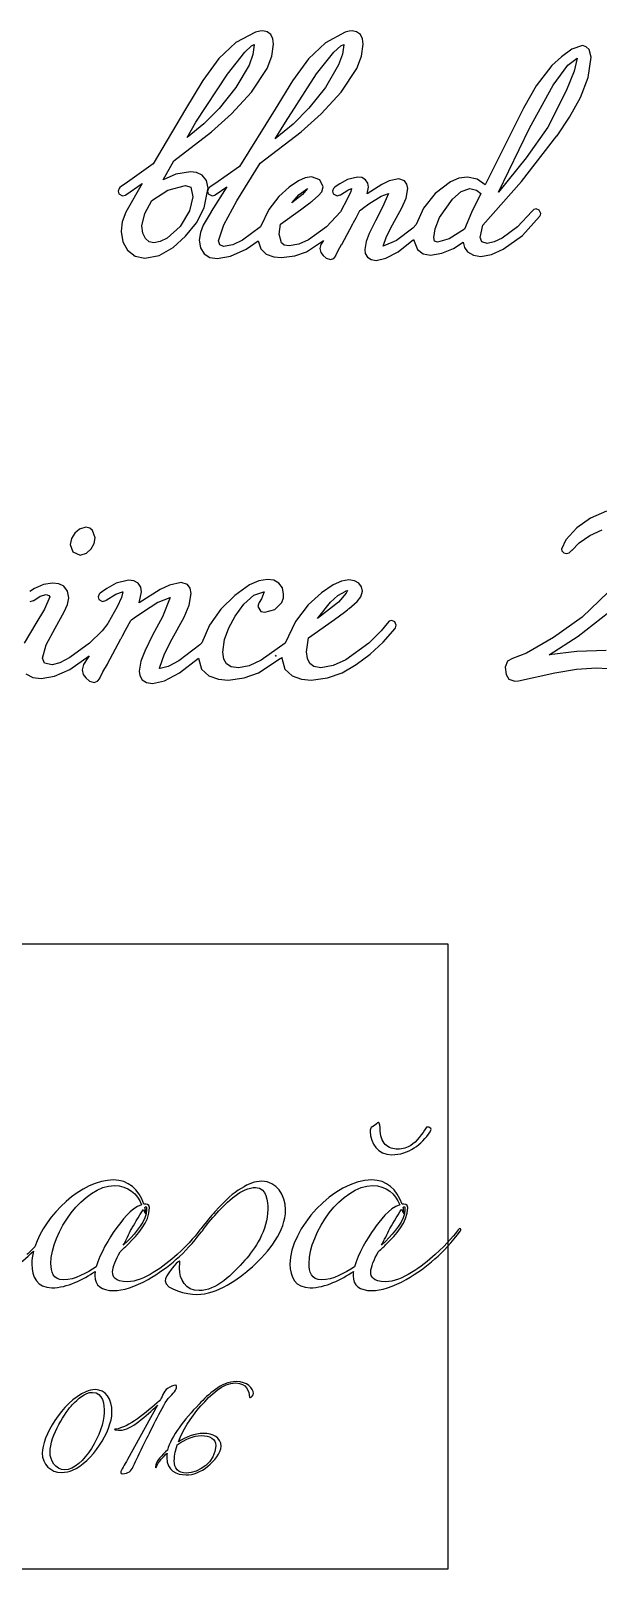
# Model space of a CAD drawing. Extents: x 22 to 207, y 150 to 255.
# Drawn here: x 74.4 to 101.6, y 181.3 to 254.9 of the extents above; entities that cross this region are included whole.
import ezdxf

# ---------------------------------------------------------------- set-up
doc = ezdxf.new("R2010")
doc.units = 0
doc.layers.add('Layer_1', color=7, linetype='CONTINUOUS')

msp = doc.modelspace()

# ---------------------------------------------------------------- linework, layer by layer
at = {"layer": 'Layer_1', "color": 7}
for points in [[(85.520499, 254.917469), (85.378284, 254.902034), (85.177644, 254.845813), (84.236718, 254.349717), (83.423675, 253.591798), (82.651425, 252.54063), (81.831214, 251.164244), (81.829563, 251.16204), (80.285607, 248.545422), (78.945051, 247.600088), (78.942297, 247.598434), (78.77252, 247.481024), (78.688737, 247.414326), (78.647948, 247.372436), (78.598339, 247.240144), (78.633616, 247.116672), (78.813863, 247.02517), (78.954974, 247.059344), (78.968755, 247.067063), (79.753133, 247.616073), (78.968202, 246.238035), (78.968202, 246.237482), (78.795674, 245.774463), (78.743308, 245.323567), (78.743858, 245.319159), (78.830399, 244.826371), (79.059704, 244.417922), (79.422955, 244.137904), (79.888182, 244.034275), (80.57224, 244.171528), (81.235903, 244.552968), (81.237006, 244.554072), (81.833971, 245.097019), (82.344949, 245.732019), (82.712608, 246.449702), (82.880731, 247.23849), (82.915455, 247.116672), (83.095702, 247.02517), (83.236813, 247.059344), (83.250594, 247.067063), (83.799604, 247.449604), (83.053812, 246.265044), (83.051055, 246.260082), (82.678434, 245.616813), (82.541731, 245.270651), (82.487714, 244.902991), (82.543938, 244.536433), (82.717569, 244.249799), (82.996484, 244.075617), (83.342096, 244.019943), (83.9793, 244.129635), (84.725645, 244.465877), (84.727852, 244.466981), (85.296705, 244.872122), (85.422935, 244.483516), (85.690826, 244.227202), (86.054077, 244.097114), (86.424493, 244.062937), (87.053979, 244.144519), (87.6074, 244.343508), (87.611811, 244.345713), (88.426507, 244.884799), (88.301381, 244.688567), (88.252873, 244.496744), (88.301932, 244.302716), (88.413277, 244.159951), (88.553838, 244.034275), (88.758889, 243.976397), (88.914331, 244.028763), (89.011895, 244.151685), (89.018511, 244.166016), (89.133714, 244.396975), (89.295772, 244.690772), (89.300183, 244.69849), (89.808403, 245.642171), (89.816672, 245.662014), (89.816672, 245.663117), (89.817222, 245.663117), (89.817773, 245.664218), (89.824388, 245.676895), (89.862973, 245.749105), (89.985342, 245.972899), (90.171103, 246.313549), (90.195355, 246.337253), (90.293472, 246.415525), (90.599395, 246.633256), (91.179825, 247.002019), (91.183686, 247.004223), (91.530399, 247.138719), (91.255342, 246.475057), (90.914691, 245.825725), (90.914141, 245.824622), (90.615934, 245.218284), (90.467104, 244.837397), (90.40151, 244.452647), (90.429072, 244.26358), (90.530494, 244.087742), (90.713498, 243.970885), (90.950519, 243.932852), (91.415195, 244.034825), (91.992868, 244.338547), (91.994522, 244.339648), (92.737562, 244.934408), (92.930486, 244.450993), (93.202235, 244.251453), (93.550605, 244.179797), (94.086937, 244.274053), (94.643662, 244.501705), (94.644216, 244.501705), (95.102274, 244.80267), (95.173933, 244.54966), (95.320556, 244.341855), (95.60002, 244.17759), (95.946186, 244.121919), (96.458264, 244.208459), (97.026566, 244.465877), (97.02767, 244.466981), (97.947096, 245.124028), (98.765651, 246.024715), (98.78329, 246.053377), (98.80644, 246.105743), (98.818017, 246.180707), (98.752423, 246.333395), (98.603043, 246.395682), (98.484532, 246.363711), (98.390273, 246.269452), (97.711728, 245.537438), (97.711175, 245.537438), (97.710075, 245.535784), (96.968688, 245.000556), (96.585044, 244.813143), (96.250455, 244.740381), (95.998549, 244.813693), (95.928547, 245.019298), (96.055877, 245.611855), (97.896937, 247.709779), (99.597436, 249.89259), (99.597986, 249.893693), (100.191093, 250.785561), (100.714198, 251.720422), (101.086268, 252.683395), (101.22793, 253.657392), (101.143593, 254.023398), (101.000278, 254.155689), (100.809558, 254.206402), (100.309604, 254.035525), (100.3074, 254.033871), (99.805242, 253.676685), (99.358207, 253.255005), (98.604697, 252.278801), (97.995605, 251.221021), (97.478562, 250.199066), (97.478012, 250.197966), (96.160607, 247.549925), (95.775309, 247.815612), (95.321659, 247.919792), (94.903284, 247.860813), (94.499797, 247.697101), (93.768333, 247.138169), (93.209951, 246.424897), (92.856623, 245.643272), (92.696219, 245.474048), (91.9168, 244.879287), (91.288966, 244.615808), (91.447716, 245.075519), (91.736553, 245.638863), (91.736553, 245.639414), (92.183037, 246.453007), (92.375965, 246.914925), (92.458094, 247.370782), (92.416754, 247.584102), (92.304306, 247.739545), (92.025391, 247.832701), (91.56678, 247.732379), (91.215656, 247.56591), (91.211798, 247.563706), (90.517266, 247.115568), (90.585064, 247.42921), (90.552544, 247.621034), (90.444506, 247.78805), (90.266464, 247.889475), (90.050386, 247.919792), (89.569727, 247.805689), (89.207027, 247.598434), (89.037253, 247.481024), (88.953467, 247.414326), (88.913231, 247.372436), (88.863068, 247.240144), (88.896692, 247.119426), (89.078043, 247.02517), (89.219704, 247.059897), (89.241754, 247.072575), (89.594532, 247.296919), (89.775329, 247.370782), (89.73509, 247.228567), (89.576893, 246.887366), (89.236793, 246.260082), (88.565411, 245.535784), (87.704964, 244.914565), (87.241944, 244.704552), (86.787742, 244.624077), (86.548516, 244.662659), (86.413467, 244.765738), (86.30543, 245.178598), (86.376535, 245.666975), (87.326831, 246.353789), (87.707721, 246.633256), (87.824028, 246.720347), (87.859856, 246.747909), (87.880252, 246.764995), (88.194444, 247.033989), (88.342171, 247.21644), (88.410519, 247.457873), (88.251219, 247.791358), (87.847178, 247.934123), (87.548971, 247.881757), (87.232022, 247.735134), (87.228164, 247.73348), (86.788295, 247.433619), (86.289444, 246.982726), (85.807132, 246.3593), (85.417423, 245.5424), (85.413012, 245.537991), (84.553668, 244.905746), (84.090645, 244.682505), (83.646919, 244.595411), (83.46998, 244.672582), (83.412101, 244.859444), (83.664007, 245.636106), (84.284123, 246.779326), (84.284673, 246.78043), (84.28688, 246.784287), (85.39813, 248.579596), (87.352739, 250.074493), (87.35329, 250.074493), (88.312405, 250.944861), (89.269866, 251.985005), (90.017865, 253.117752), (90.241106, 253.699285), (90.322135, 254.281368), (90.292369, 254.536579), (90.190947, 254.742184), (90.014007, 254.874475), (89.802341, 254.917469), (89.659576, 254.902034), (89.458933, 254.845813), (88.51966, 254.342551), (87.715437, 253.576363), (86.949799, 252.527953), (86.114709, 251.167551), (86.114709, 251.167001), (84.409249, 248.416438), (83.226893, 247.600088), (83.224136, 247.598434), (83.054362, 247.481024), (82.970576, 247.414326), (82.929786, 247.372436), (82.881831, 247.244002), (82.904982, 247.385113), (82.830018, 247.757734), (82.627171, 248.012948), (82.353215, 248.13642), (82.065481, 248.166736), (81.359925, 248.054287), (80.757999, 247.785296), (81.265118, 248.69866), (83.070898, 250.074493), (83.071451, 250.074493), (84.030563, 250.944861), (84.988575, 251.985005), (85.736577, 253.117752), (85.959817, 253.699285), (86.040846, 254.281368), (86.01053, 254.536579), (85.909105, 254.742184), (85.732166, 254.874475), (85.520499, 254.917469), (85.520499, 254.917469)], [(85.114254, 254.262076), (85.117009, 254.237822), (85.050314, 253.786376), (84.865656, 253.278706), (84.237271, 252.19998), (83.437456, 251.201728), (82.697726, 250.457588), (81.904527, 249.809357), (82.324002, 250.538063), (82.326206, 250.541371), (83.830473, 252.848207), (84.661155, 253.894964), (84.990782, 254.199236), (85.114254, 254.262076), (85.114254, 254.262076)], [(89.395543, 254.26428), (89.39885, 254.237822), (89.332153, 253.791888), (89.146944, 253.286975), (88.51856, 252.210453), (87.718745, 251.208894), (86.977911, 250.455934), (86.113056, 249.749825), (86.606394, 250.539167), (86.608048, 250.541371), (88.090265, 252.849861), (88.917639, 253.894964), (89.252227, 254.197582), (89.395543, 254.26428), (89.395543, 254.26428)], [(100.563164, 253.604475), (100.416541, 252.977191), (100.037305, 252.040126), (99.154257, 250.310965), (98.121281, 248.839771), (96.79616, 247.189432), (98.276723, 250.251433), (99.413328, 252.312425), (100.119987, 253.273194), (100.563164, 253.604475), (100.563164, 253.604475)], [(81.81964, 247.519609), (82.082569, 247.42921), (82.185095, 246.965088), (82.014771, 246.296464), (81.56608, 245.559488), (80.948169, 244.99284), (80.621849, 244.829128), (80.309311, 244.770147), (80.092132, 244.820859), (79.916294, 244.974097), (79.788964, 245.231515), (79.740455, 245.585396), (79.88322, 246.177953), (80.21009, 246.801376), (80.982343, 247.290303), (81.81964, 247.519609), (81.81964, 247.519609)], [(87.665828, 247.366924), (87.426049, 247.081944), (86.913421, 246.679558), (87.27171, 247.082495), (87.665828, 247.366924), (87.665828, 247.366924)], [(95.424185, 247.37409), (95.740581, 247.297469), (95.952248, 247.128799), (95.506867, 246.224805), (95.175036, 245.422235), (94.434203, 244.965278), (93.88519, 244.798812), (93.738567, 244.843459), (93.708251, 245.019848), (93.771641, 245.439324), (93.978897, 245.981718), (93.98, 245.983925), (94.591849, 246.865869), (95.021245, 247.231325), (95.424185, 247.37409), (95.424185, 247.37409)], [(101.95884, 231.927935), (101.200368, 231.603269), (100.542217, 231.12812), (100.02187, 230.558714), (100.02187, 230.558164), (99.818472, 230.119395), (99.836661, 230.027896), (99.927613, 229.930882), (100.048881, 229.907178), (100.182827, 229.945764), (100.305746, 230.059313), (100.300784, 230.052148), (100.657423, 230.412091), (101.176116, 230.773688), (101.751034, 231.041029)], [(77.060448, 231.162297), (76.758382, 231.075756), (76.527973, 230.872356), (76.372531, 230.6199), (76.312999, 230.340985), (76.434817, 229.983246), (76.783187, 229.833315), (77.090764, 229.92151), (77.316762, 230.128215), (77.460077, 230.381775), (77.512443, 230.654627), (77.385664, 231.007955), (77.242899, 231.120404), (77.060448, 231.162297), (77.060448, 231.162297)], [(74.19027, 224.14312), (74.51659, 223.977757), (74.917873, 223.923737), (75.567757, 224.030121), (76.298117, 224.353133), (76.299218, 224.353686), (77.219748, 225.010733), (77.16187, 224.911515), (76.950756, 224.591811), (76.87634, 224.338251), (76.933117, 224.122726), (77.063202, 223.9524), (77.230221, 223.805777), (77.457873, 223.739079), (77.618277, 223.791996), (77.72411, 223.927045), (77.730725, 223.940826), (77.880103, 224.240687), (78.087911, 224.617716), (78.091769, 224.624882), (78.738346, 225.824879), (78.746615, 225.845273), (78.746615, 225.846376), (78.759293, 225.867873), (78.808351, 225.961029), (78.963794, 226.246008), (79.211842, 226.698555), (79.245466, 226.727217), (79.373346, 226.828092), (79.764159, 227.107557), (80.509951, 227.579949), (80.513259, 227.582703), (81.085972, 227.802639), (81.085972, 227.796024), (80.725478, 226.881008), (80.255291, 226.004023), (80.254187, 226.002369), (79.876055, 225.232323), (79.690846, 224.753868), (79.609817, 224.283681), (79.641237, 224.062091), (79.75589, 223.861451), (79.965903, 223.727505), (80.245921, 223.683408), (80.814223, 223.809084), (81.538521, 224.189974), (81.541276, 224.191075), (82.441963, 224.891672), (82.592994, 224.380144), (82.947978, 224.051618), (83.403282, 223.891767), (83.867405, 223.849874), (84.635247, 223.951299), (85.31269, 224.200998), (85.313794, 224.201548), (86.347873, 224.887814), (86.36, 224.888915), (86.380947, 224.89553), (86.403547, 224.904349), (86.422286, 224.915923), (86.444336, 224.931358), (86.447091, 224.933562), (86.441029, 224.893326), (86.58269, 224.380144), (86.93216, 224.049964), (87.37589, 223.891767), (87.835051, 223.849874), (88.620535, 223.951299), (89.31341, 224.199344), (89.317822, 224.201548), (89.991957, 224.596769), (90.656723, 225.090108), (91.285658, 225.668884), (91.851757, 226.319318), (91.869395, 226.347431), (91.895303, 226.406409), (91.906327, 226.481926), (91.84349, 226.630756), (91.69466, 226.693593), (91.575049, 226.662173), (91.475278, 226.560201), (91.193056, 226.213485), (90.599949, 225.615417), (89.494761, 224.816155), (88.893385, 224.544956), (88.29642, 224.440777), (87.968447, 224.495898), (87.773315, 224.644727), (87.660316, 224.881199), (87.621731, 225.207518), (87.717644, 225.865118), (88.946855, 226.751471), (89.43082, 227.107006), (89.577994, 227.217248), (89.622644, 227.251975), (89.657922, 227.281188), (90.04267, 227.611368), (90.220159, 227.829648), (90.299534, 228.106908), (90.251579, 228.311409), (90.118187, 228.485044), (89.910928, 228.606312), (89.644691, 228.65151), (89.284748, 228.587569), (88.892834, 228.406769), (88.890077, 228.404015), (88.330594, 228.023675), (87.696698, 227.450411), (87.085399, 226.656661), (86.595921, 225.614866), (85.450494, 224.796862), (84.878884, 224.53724), (84.366806, 224.440226), (84.01017, 224.49204), (83.789684, 224.6326), (83.662353, 224.858048), (83.618256, 225.188776), (83.699285, 225.799522), (83.894964, 226.347431), (83.896067, 226.349635), (84.204198, 226.907464), (84.619262, 227.482382), (85.093308, 227.913434), (85.5668, 228.079349), (85.589951, 228.075491), (85.46207, 227.733187), (85.356237, 227.561757), (85.31269, 227.485689), (85.28127, 227.367729), (85.431754, 227.135118), (85.622474, 227.100941), (86.10644, 227.233786), (86.437171, 227.555144), (86.511584, 227.780039), (86.517647, 227.959185), (86.459218, 228.259046), (86.293302, 228.491106), (86.045808, 228.626705), (85.751458, 228.669702), (85.751458, 228.669702)], [(85.751458, 228.669702), (85.340252, 228.604105), (84.88991, 228.406769), (84.886049, 228.404565), (84.181597, 227.897449), (83.522896, 227.240952), (82.974987, 226.47421), (82.60457, 225.639118), (82.510864, 225.5399), (81.508202, 224.773711), (80.997227, 224.504167), (80.615784, 224.403295), (80.587675, 224.405499), (80.587675, 224.412665), (80.823593, 225.101132), (81.192909, 225.822675), (81.193459, 225.823225), (81.759007, 226.8551), (82.000437, 227.43553), (82.101862, 227.996116), (82.055008, 228.243611), (81.929331, 228.417796), (81.613485, 228.521975), (81.054552, 228.396849), (80.611376, 228.189041), (80.607518, 228.186836), (79.604306, 227.539159), (79.719509, 228.069426), (79.682577, 228.292119), (79.560208, 228.481186), (79.357361, 228.596389), (79.101597, 228.632217), (78.515656, 228.491106), (78.063107, 228.233688), (77.848686, 228.085965), (77.74671, 228.005486), (77.700959, 227.959185), (77.652451, 227.829648), (77.686075, 227.707279), (77.864118, 227.617981), (78.016255, 227.654362), (78.037202, 227.66704), (78.491402, 227.955877), (78.806147, 228.079349), (78.834257, 228.069426), (78.758189, 227.795473), (78.557549, 227.361667), (78.135316, 226.582248), (78.115473, 226.560201), (77.833251, 226.212935), (77.240144, 225.614866), (76.300872, 224.924743), (75.81856, 224.679452), (75.454205, 224.5874), (75.081034, 224.660713), (74.982366, 224.892773), (75.167022, 225.537695), (75.587047, 226.330895), (76.024161, 227.108107), (76.176849, 227.460334), (76.238585, 227.792716), (76.182361, 228.11187), (76.013688, 228.342279), (75.762335, 228.456932), (75.472397, 228.485044), (75.033629, 228.430473), (74.600373, 228.233688), (74.598719, 228.232588), (74.596515, 228.232034), (74.384848, 228.085965)], [(74.400833, 227.617431), (74.553521, 227.654362), (74.57171, 227.665386), (74.87543, 227.866579), (75.157652, 227.950365), (75.286636, 227.90241), (75.334041, 227.829648), (75.08875, 227.239848), (74.661008, 226.560201), (74.659905, 226.557994), (74.109792, 225.619275)], [(89.570278, 228.137778), (89.511299, 228.013202), (89.150802, 227.584357), (88.145936, 226.795018), (88.758889, 227.58491), (89.115525, 227.895242), (89.489799, 228.111319), (89.501376, 228.116281), (89.570278, 228.137778), (89.570278, 228.137778)], [(102.040422, 228.049033), (100.795226, 226.865574), (99.436479, 225.88937), (98.13947, 225.139717), (98.136162, 225.138616), (97.475808, 224.878992), (97.236579, 224.754419), (97.121926, 224.467785), (97.164923, 224.117215), (97.294457, 223.901687), (97.574475, 223.794203), (97.759131, 223.821211), (99.499318, 224.194936), (100.526232, 224.367464), (101.489205, 224.440226), (102.006245, 224.401091)], [(101.951124, 225.270355), (100.545525, 225.210273), (99.222608, 225.05428), (100.616631, 225.953313), (100.617734, 225.954414), (102.071289, 227.097083)], [(86.135656, 225.043256), (86.142822, 225.029475), (86.163215, 224.987032), (86.15991, 224.987582), (86.135656, 225.043256), (86.135656, 225.043256)], [(91.046433, 202.683207), (91.046433, 202.683207)], [(78.426908, 199.666407), (78.426908, 199.666407)], [(90.733894, 199.934298), (90.733894, 199.934298)], [(90.778542, 199.666407), (90.778542, 199.666407)], [(79.94661, 198.66099), (79.94661, 198.66099)], [(92.29769, 198.66099), (92.29769, 198.66099)], [(79.052539, 197.007343), (78.851345, 196.80615)], [(91.404172, 197.007343), (91.202978, 196.80615)], [(81.336775, 190.116602), (81.336775, 190.116602)], [(84.256564, 190.284722), (84.256564, 190.284722)], [(77.37464, 189.770437), (77.37464, 189.770437)], [(77.514648, 189.901628), (77.514648, 189.901628)], [(80.4857, 189.153076), (79.054743, 186.562917)], [(82.58252, 187.703382), (82.58252, 187.703382)]]:
    msp.add_lwpolyline(points, dxfattribs=at)
at = {"layer": 'Layer_1', "color": 1}
msp.add_lwpolyline([(44.466064, 211.223238), (94.381241, 211.223238), (94.381241, 181.30806), (44.466064, 181.30806), (44.466064, 211.223238)], close=True, dxfattribs=at)
at = {"layer": 'Layer_1', "color": 7}
for points in [[(90.711294, 202.437366), (90.666604, 202.415014), (90.666646, 202.32581), (90.666646, 202.25877)], [(91.046433, 202.683207), (91.001743, 202.683207), (90.979447, 202.593788), (90.711294, 202.437366)], [(91.135731, 202.370118), (91.135731, 202.437155), (91.135818, 202.683207), (91.046433, 202.683207)], [(93.415005, 202.459414), (93.370313, 202.459414), (93.348054, 202.459459), (93.325707, 202.414766)], [(93.571548, 202.348068), (93.571548, 202.415105), (93.482044, 202.459414), (93.415005, 202.459414)], [(90.666646, 202.25877), (90.666646, 201.677777), (91.024281, 201.141458), (91.69466, 201.141458)], [(91.381572, 201.63259), (91.22515, 201.789012), (91.135731, 202.079619), (91.135731, 202.370118)], [(91.69466, 201.141458), (92.499118, 201.141458), (93.124672, 201.632833), (93.526901, 202.236173)], [(93.325707, 202.414766), (93.191632, 202.168962), (92.856589, 201.744364), (92.610782, 201.587942)], [(93.526901, 202.236173), (93.571591, 202.303212), (93.571548, 202.325722), (93.571548, 202.348068)], [(91.985152, 201.409349), (91.761691, 201.409349), (91.537993, 201.476168), (91.381572, 201.63259)], [(92.610782, 201.587942), (92.45436, 201.476213), (92.20861, 201.409349), (91.985152, 201.409349)], [(78.382261, 199.934298), (76.852323, 199.934298), (75.120204, 198.258798), (74.619115, 196.727878)], [(75.388061, 195.934678), (75.388061, 197.409513), (76.952077, 199.666407), (78.426908, 199.666407)], [(79.834715, 198.772335), (79.58891, 199.487408), (79.097333, 199.934298), (78.382261, 199.934298)], [(78.426908, 199.666407), (79.074941, 199.666407), (79.521702, 199.264243), (79.722816, 198.750285)], [(84.488624, 199.532461), (84.086398, 199.286654), (83.796014, 199.01849), (83.237366, 198.415147)], [(83.326661, 198.347899), (83.818273, 198.8842), (84.511123, 199.577109), (85.181502, 199.577109)], [(85.471993, 199.8676), (85.11446, 199.8676), (84.868506, 199.755919), (84.488624, 199.532461)], [(85.181502, 199.577109), (85.717806, 199.577109), (85.762482, 198.884578), (85.762482, 198.527045)], [(86.611353, 198.504444), (86.611353, 199.219514), (86.187066, 199.8676), (85.471993, 199.8676)], [(90.733894, 199.934298), (88.92387, 199.934298), (86.823019, 197.588027), (86.823019, 195.912078)], [(87.739141, 195.934678), (87.739141, 197.409513), (89.303708, 199.666407), (90.778542, 199.666407)], [(92.186345, 198.772335), (91.940538, 199.487408), (91.448966, 199.934298), (90.733894, 199.934298)], [(90.778542, 199.666407), (91.426575, 199.666407), (91.873335, 199.264243), (92.07445, 198.750285)], [(79.722816, 198.750285), (79.208859, 198.571517), (78.762312, 197.968208), (78.494159, 197.588326)], [(80.103156, 198.61634), (80.103156, 198.772762), (79.946446, 198.772335), (79.834715, 198.772335)], [(92.07445, 198.750285), (91.560492, 198.571517), (91.11339, 197.968208), (90.845239, 197.588326)], [(92.454236, 198.61634), (92.454236, 198.772762), (92.298074, 198.772335), (92.186345, 198.772335)], [(79.96866, 198.527045), (79.96866, 197.968394), (79.454767, 197.431915), (79.052539, 197.007343)], [(79.097186, 196.873398), (79.521761, 197.320319), (80.103156, 197.878921), (80.103156, 198.61634)], [(79.253732, 197.610373), (79.298425, 197.677412), (79.61155, 198.236545), (79.812665, 198.527045)], [(79.812665, 198.527045), (79.835017, 198.482352), (79.879616, 198.347899), (79.901963, 198.347899)], [(79.879362, 198.61634), (79.901714, 198.638692), (79.924264, 198.66099), (79.94661, 198.66099)], [(79.92401, 198.370499), (79.92401, 198.459884), (79.901714, 198.549301), (79.879362, 198.61634)], [(79.901963, 198.347899), (79.924315, 198.347899), (79.92401, 198.348141), (79.92401, 198.370499)], [(79.94661, 198.66099), (79.968962, 198.66099), (79.96866, 198.571735), (79.96866, 198.527045)], [(83.237366, 198.415147), (83.046897, 198.203517), (82.832298, 197.944792), (82.563781, 197.596042)], [(82.633786, 197.499028), (82.87959, 197.834217), (83.036164, 198.035052), (83.326661, 198.347899)], [(85.762482, 198.527045), (85.762482, 197.521476), (85.136482, 196.627528), (84.667217, 196.091224)], [(85.024956, 195.778133), (85.829411, 196.493205), (86.611353, 197.498875), (86.611353, 198.504444)], [(92.320291, 198.527045), (92.320291, 197.968394), (91.806401, 197.431915), (91.404172, 197.007343)], [(91.448819, 196.873398), (91.873392, 197.320319), (92.454236, 197.878921), (92.454236, 198.61634)], [(91.605365, 197.610373), (91.650058, 197.677412), (91.96263, 198.236545), (92.163745, 198.527045)], [(92.163745, 198.527045), (92.186097, 198.482352), (92.230696, 198.347899), (92.253043, 198.347899)], [(92.230993, 198.61634), (92.253345, 198.638692), (92.275344, 198.66099), (92.29769, 198.66099)], [(92.275643, 198.370499), (92.275643, 198.459884), (92.253348, 198.549301), (92.230993, 198.61634)], [(92.253043, 198.347899), (92.275395, 198.347899), (92.275643, 198.348141), (92.275643, 198.370499)], [(92.29769, 198.66099), (92.320042, 198.66099), (92.320291, 198.571735), (92.320291, 198.527045)], [(78.494159, 197.588326), (78.181316, 197.163753), (77.734205, 196.403819), (77.555437, 195.778133)], [(78.851345, 196.80615), (78.985423, 197.051954), (79.119657, 197.342222), (79.253732, 197.610373)], [(80.035908, 195.175103), (81.047257, 195.768721), (81.777846, 196.386324), (82.588585, 197.448868)], [(82.516376, 197.543675), (82.426993, 197.4096), (82.002108, 196.873073), (81.421111, 196.359115)], [(82.563781, 197.596042), (82.550714, 197.586898), (82.536405, 197.573718), (82.516376, 197.543675)], [(82.588585, 197.448868), (82.601229, 197.458266), (82.614747, 197.470458), (82.633786, 197.499028)], [(90.845239, 197.588326), (90.532393, 197.163753), (90.085839, 196.403819), (89.90707, 195.778133)], [(91.202978, 196.80615), (91.337057, 197.051954), (91.47129, 197.342222), (91.605365, 197.610373)], [(92.387539, 195.175103), (93.415454, 195.778443), (94.152553, 196.404073), (94.979355, 197.499028)], [(94.867456, 197.543675), (94.778071, 197.4096), (94.353741, 196.873073), (93.772742, 196.359115)], [(94.957305, 197.610373), (94.934953, 197.610373), (94.912146, 197.610655), (94.867456, 197.543675)], [(95.001952, 197.565725), (95.001952, 197.588077), (94.979657, 197.610373), (94.957305, 197.610373)], [(94.979355, 197.499028), (95.001707, 197.543718), (95.001952, 197.543379), (95.001952, 197.565725)], [(74.619115, 196.727878), (74.499879, 196.607491), (74.370365, 196.482833), (74.230507, 196.359115)], [(78.695352, 196.493061), (78.87412, 196.671829), (78.963116, 196.739322), (79.097186, 196.873398)], [(91.046433, 196.493061), (91.225201, 196.671829), (91.314744, 196.739322), (91.448819, 196.873398)], [(72.442917, 194.995959), (73.154746, 195.359445), (73.895277, 195.889825), (74.557379, 196.526132)], [(74.557379, 196.526132), (74.503297, 196.315678), (74.471939, 196.108925), (74.471939, 195.912078)], [(74.471939, 195.912078), (74.471939, 195.286391), (74.739983, 194.772716), (75.432708, 194.772716)], [(75.991091, 195.152505), (75.477136, 195.152505), (75.388061, 195.554796), (75.388061, 195.934678)], [(78.337613, 195.532292), (78.337613, 195.778099), (78.494238, 196.113178), (78.695352, 196.493061)], [(81.421111, 196.359115), (80.773078, 195.800468), (79.834647, 195.063207), (79.052539, 195.063207)], [(81.539072, 196.046577), (81.404996, 196.046577), (80.846193, 195.308969), (80.846193, 195.107855)], [(81.561672, 196.001926), (81.561672, 196.046616), (81.539072, 196.046577), (81.539072, 196.046577)], [(81.539072, 195.711438), (81.539072, 195.86786), (81.561672, 195.934887), (81.561672, 196.001926)], [(84.667217, 196.091224), (84.086223, 195.420845), (83.282245, 194.63877), (82.477791, 194.63877)], [(86.823019, 195.912078), (86.823019, 195.286391), (87.091063, 194.772716), (87.783789, 194.772716)], [(88.342721, 195.152505), (87.828766, 195.152505), (87.739141, 195.554796), (87.739141, 195.934678)], [(90.689244, 195.532292), (90.689244, 195.778099), (90.845321, 196.113178), (91.046433, 196.493061)], [(93.772742, 196.359115), (93.124711, 195.800468), (92.186283, 195.063207), (91.404172, 195.063207)], [(75.432708, 194.772716), (76.170124, 194.772716), (76.929796, 195.175012), (77.51079, 195.554892)], [(77.555437, 195.778133), (77.108518, 195.487636), (76.527395, 195.152505), (75.991091, 195.152505)], [(77.51079, 195.554892), (77.488438, 195.487856), (77.488742, 195.420738), (77.488742, 195.353699)], [(77.488742, 195.353699), (77.488742, 194.884434), (77.823613, 194.63877), (78.382261, 194.63877)], [(79.052539, 195.063207), (78.426852, 195.063207), (78.337613, 195.308834), (78.337613, 195.532292)], [(78.382261, 194.63877), (78.829179, 194.63877), (79.410221, 194.81757), (80.035908, 195.175103)], [(80.846193, 195.107855), (80.868545, 194.68328), (81.89663, 194.459627), (82.365895, 194.459627)], [(82.477791, 194.63877), (81.829758, 194.63877), (81.539072, 195.175137), (81.539072, 195.711438)], [(82.365895, 194.459627), (83.371464, 194.459627), (84.332231, 195.174792), (85.024956, 195.778133)], [(87.783789, 194.772716), (88.521204, 194.772716), (89.281429, 195.175012), (89.862423, 195.554892)], [(89.90707, 195.778133), (89.460152, 195.487636), (88.879025, 195.152505), (88.342721, 195.152505)], [(89.862423, 195.554892), (89.840071, 195.487856), (89.839823, 195.420738), (89.839823, 195.353699)], [(89.839823, 195.353699), (89.839823, 194.884434), (90.175247, 194.63877), (90.733894, 194.63877)], [(91.404172, 195.063207), (90.778485, 195.063207), (90.689244, 195.308834), (90.689244, 195.532292)], [(90.733894, 194.63877), (91.180816, 194.63877), (91.761852, 194.81757), (92.387539, 195.175103)], [(80.97187, 189.957299), (80.775474, 189.845074), (80.701001, 189.489629), (80.588776, 189.36805)], [(81.336775, 190.116602), (81.252605, 190.116602), (81.112154, 190.032119), (80.97187, 189.957299)], [(80.990612, 189.480499), (81.252472, 189.70495), (81.402369, 189.92939), (81.402369, 190.032266)], [(81.402369, 190.032266), (81.402369, 190.079027), (81.392914, 190.116602), (81.336775, 190.116602)], [(84.256564, 190.284722), (83.52709, 190.284722), (82.909647, 189.658206), (82.479444, 189.2093)], [(82.563781, 189.124964), (83.031392, 189.658039), (83.60187, 190.219128), (84.237822, 190.219128)], [(84.237822, 190.219128), (84.761547, 190.219128), (84.864609, 189.807956), (84.892665, 189.546093)], [(85.079527, 189.723585), (85.079527, 189.966742), (84.761578, 190.284722), (84.256564, 190.284722)], [(77.065959, 189.798549), (75.896933, 189.302882), (74.97134, 187.628557), (74.97134, 186.861674)], [(75.345064, 186.899159), (75.345064, 187.712803), (76.130548, 188.881917), (76.411116, 189.181188)], [(76.411116, 189.181188), (76.672979, 189.452401), (77.019257, 189.770437), (77.37464, 189.770437)], [(77.514648, 189.901628), (77.35566, 189.901628), (77.215596, 189.854664), (77.065959, 189.798549)], [(77.37464, 189.770437), (77.898365, 189.770437), (77.935777, 189.172182), (77.935777, 188.798094)], [(78.310051, 188.798094), (78.310051, 189.480807), (77.991612, 189.901628), (77.514648, 189.901628)], [(80.588776, 189.36805), (79.943472, 188.816269), (79.12017, 188.07753), (78.474866, 188.012063)], [(79.887078, 187.395252), (80.092829, 187.797399), (80.672635, 188.984829), (80.990612, 189.480499)], [(82.479444, 189.2093), (81.768676, 188.470474), (81.133044, 187.675595), (80.964704, 187.002235)], [(84.892665, 189.546093), (84.892665, 189.527382), (84.902065, 189.517981), (84.920777, 189.517981)], [(84.920777, 189.517981), (84.976891, 189.517981), (85.079527, 189.630063), (85.079527, 189.723585)], [(77.935777, 188.798094), (77.935777, 187.881575), (76.935226, 186.066824), (76.046762, 186.066824)], [(76.420486, 186.048081), (77.346356, 186.403467), (78.310051, 187.947042), (78.310051, 188.798094)], [(78.70858, 187.956389), (79.204247, 187.956389), (79.971327, 188.666762), (80.4857, 189.153076)], [(81.488359, 187.404622), (81.694107, 187.947053), (82.040055, 188.526424), (82.563781, 189.124964)], [(78.474866, 188.012063), (78.446813, 188.012063), (78.437382, 188.00269), (78.437382, 187.99332)], [(78.437382, 187.99332), (78.437382, 187.983979), (78.596355, 187.956389), (78.70858, 187.956389)], [(82.685599, 187.806458), (82.246044, 187.806458), (81.834392, 187.629076), (81.488359, 187.404622)], [(83.527305, 187.189097), (83.527305, 187.638006), (83.134505, 187.806458), (82.685599, 187.806458)], [(79.325941, 186.216754), (79.475576, 186.562787), (79.606513, 186.834121), (79.887078, 187.395252)], [(80.964704, 187.002235), (80.74025, 186.796487), (80.384828, 186.441189), (80.384825, 186.207382)], [(81.292127, 186.487953), (81.292127, 186.81528), (81.36667, 187.020901), (81.432135, 187.264064)], [(81.432135, 187.264064), (81.806223, 187.516574), (82.189726, 187.703382), (82.58252, 187.703382)], [(83.274298, 187.217209), (83.274298, 186.450327), (82.451313, 185.908074), (81.880826, 185.908074)], [(82.58252, 187.703382), (82.984667, 187.703382), (83.274298, 187.544536), (83.274298, 187.217209)], [(82.900574, 186.235494), (83.199845, 186.488004), (83.527305, 186.86177), (83.527305, 187.189097)], [(74.97134, 186.861674), (74.97134, 186.328596), (75.391795, 185.936186), (75.887461, 185.936186)], [(76.046762, 186.066824), (75.607209, 186.066824), (75.345064, 186.525071), (75.345064, 186.899159)], [(79.054743, 186.562917), (78.914458, 186.310407), (78.727323, 186.048411), (78.727323, 185.936186)], [(80.441049, 186.207382), (80.497164, 186.41313), (80.815033, 186.749449), (80.945965, 186.861674)], [(80.945965, 186.861674), (80.936623, 186.786857), (80.927222, 186.712161), (80.927222, 186.646703)], [(80.927222, 186.646703), (80.927222, 186.010749), (81.403808, 185.823737), (81.852714, 185.823737)], [(81.880826, 185.908074), (81.441273, 185.908074), (81.292127, 186.151273), (81.292127, 186.487953)], [(81.852714, 185.823737), (82.180041, 185.823737), (82.554541, 185.945572), (82.900574, 186.235494)], [(75.887461, 185.936186), (76.09321, 185.936186), (76.280202, 185.991967), (76.420486, 186.048081)], [(78.727323, 185.936186), (78.727323, 185.898777), (78.746175, 185.879961), (78.802286, 185.879961)], [(78.802286, 185.879961), (79.101558, 185.879961), (79.232419, 186.001653), (79.325941, 186.216754)], [(80.384825, 186.207382), (80.384825, 186.179329), (80.394226, 186.16053), (80.412937, 186.16053)], [(80.412937, 186.16053), (80.422279, 186.16053), (80.431708, 186.169956), (80.441049, 186.207382)]]:
    msp.add_open_spline(points, degree=3, dxfattribs=at)

doc.saveas('drawing.dxf')
